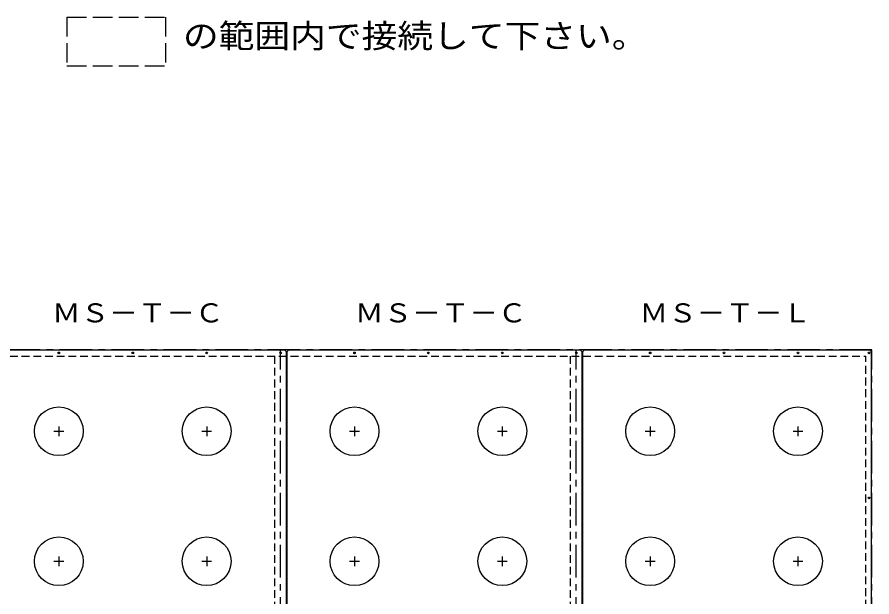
# Model space of a CAD drawing. Units: millimetres, scale not verified. Extents: x -3370 to 4101, y -5708 to 4129.
# Drawn here: x 1370 to 4001, y -4025 to -2241 of the extents above; entities that cross this region are included whole.
import ezdxf
from ezdxf.enums import TextEntityAlignment as Align

# ---------------------------------------------------------------- set-up
doc = ezdxf.new("R2010")
doc.units = ezdxf.units.MM
doc.header["$LTSCALE"] = 20
for name, pattern in [('CHAIN1', [8, 5, -1, 1, -1]), ('DASHED1', [1.8, 1.2, -0.6]), ('DASHED3', [4, 3, -1])]:
    doc.linetypes.add(name, pattern=pattern)
doc.layers.add('0-0', color=7, linetype='Continuous')
doc.styles.add('ＭＳ ゴシック', font='')
doc.styles.get('ＭＳ ゴシック').set_extended_font_data('MS Gothic')

msp = doc.modelspace()

# ---------------------------------------------------------------- linework, layer by layer
at = {"layer": '0-0', "linetype": 'DASHED3'}
for p, q in [((1523.66, -2241.41), (1827.35, -2241.41)), ((1523.66, -2241.41), (1523.66, -2391.41)), ((1827.35, -2241.41), (1827.35, -2391.41)), ((1523.66, -2391.41), (1827.35, -2391.41))]:
    msp.add_line(p, q, dxfattribs=at)
at = {"layer": '0-0', "color": 4, "linetype": 'CHAIN1'}
for p, q in [((4001.47, -3265.45), (-3278.53, -3265.45)), ((2181.47, -5085.45), (2181.47, -3265.45)), ((3091.47, -5085.45), (3091.47, -3265.45)), ((4001.47, -5085.45), (4001.47, -3265.45))]:
    msp.add_line(p, q, dxfattribs=at)
at = {"layer": '0-0'}
for p, q in [((2194.47, -3266.45), (1295.47, -3266.45)), ((2194.47, -3266.45), (2199.47, -3271.45)), ((2199.47, -5079.45), (2199.47, -3271.45)), ((2200.47, -3284.95), (2199.47, -3284.95)), ((2205.47, -3266.45), (2200.47, -3271.45)), ((2200.47, -3271.45), (2200.47, -3284.45)), ((2200.47, -3280.45), (2200.47, -5070.45)), ((3104.47, -3266.45), (2205.47, -3266.45)), ((3104.47, -3266.45), (3109.47, -3271.45)), ((3109.47, -5079.45), (3109.47, -3271.45)), ((3110.47, -3284.95), (3109.47, -3284.95)), ((3115.47, -3266.45), (3110.47, -3271.45)), ((3110.47, -3271.45), (3110.47, -3284.45)), ((3110.47, -3280.45), (3110.47, -5070.45)), ((3995.47, -3266.45), (3115.47, -3266.45)), ((3995.47, -3266.45), (4000.47, -3271.45)), ((4000.47, -5079.45), (4000.47, -3271.45))]:
    msp.add_line(p, q, dxfattribs=at)
at = {"layer": '0-0', "linetype": 'DASHED1'}
for p, q in [((2162.47, -3284.45), (2162.47, -5066.45)), ((3072.47, -3284.45), (3072.47, -5066.45))]:
    msp.add_line(p, q, dxfattribs=at)
at = {"layer": '0-0', "linetype": 'CHAIN1'}
for p, q in [((1483.97, -3515.45), (1513.97, -3515.45)), ((1498.97, -3500.45), (1498.97, -3530.45)), ((1938.97, -3515.45), (1968.97, -3515.45)), ((1953.97, -3500.45), (1953.97, -3530.45)), ((2393.97, -3515.45), (2423.97, -3515.45)), ((2408.97, -3500.45), (2408.97, -3530.45)), ((2848.97, -3515.45), (2878.97, -3515.45)), ((2863.97, -3500.45), (2863.97, -3530.45)), ((3303.97, -3515.45), (3333.97, -3515.45)), ((3318.97, -3500.45), (3318.97, -3530.45)), ((3758.97, -3515.45), (3788.97, -3515.45)), ((3773.97, -3500.45), (3773.97, -3530.45)), ((1483.97, -3915.45), (1513.97, -3915.45)), ((1498.97, -3900.45), (1498.97, -3930.45)), ((1938.97, -3915.45), (1968.97, -3915.45)), ((1953.97, -3900.45), (1953.97, -3930.45)), ((2393.97, -3915.45), (2423.97, -3915.45)), ((2408.97, -3900.45), (2408.97, -3930.45)), ((2848.97, -3915.45), (2878.97, -3915.45)), ((2863.97, -3900.45), (2863.97, -3930.45)), ((3303.97, -3915.45), (3333.97, -3915.45)), ((3318.97, -3900.45), (3318.97, -3930.45)), ((3758.97, -3915.45), (3788.97, -3915.45)), ((3773.97, -3900.45), (3773.97, -3930.45))]:
    msp.add_line(p, q, dxfattribs=at)
at = {"layer": '0-0', "linetype": 'DASHED1'}
for points in [[(-3259.53, -5066.45), (-3259.53, -3284.45), (3982.47, -3284.45)], [(-3259.53, -5066.45), (3982.47, -5066.45), (3982.47, -3284.45)]]:
    msp.add_lwpolyline(points, dxfattribs=at)
at = {"layer": '0-0'}
for centre, radius in [((1498.97, -3274.45), 2.5), ((1726.47, -3274.45), 2.5), ((1953.97, -3274.45), 2.5), ((2181.47, -3274.45), 2.5), ((2408.97, -3274.45), 2.5), ((2636.47, -3274.45), 2.5), ((2863.97, -3274.45), 2.5), ((3091.47, -3274.45), 2.5), ((3318.97, -3274.45), 2.5), ((3546.47, -3274.45), 2.5), ((3773.97, -3274.45), 2.5), ((3992.47, -3274.45), 2.5), ((1498.97, -3515.45), 75), ((1953.97, -3515.45), 75), ((2408.97, -3515.45), 75), ((2863.97, -3515.45), 75), ((3318.97, -3515.45), 75), ((3773.97, -3515.45), 75), ((3992.47, -3720.45), 2.5), ((1498.97, -3915.45), 75), ((1953.97, -3915.45), 75), ((2408.97, -3915.45), 75), ((2863.97, -3915.45), 75), ((3318.97, -3915.45), 75), ((3773.97, -3915.45), 75)]:
    msp.add_circle(centre, radius, dxfattribs=at)

# ---------------------------------------------------------------- texts
at = {"layer": '0-0', "style": 'ＭＳ ゴシック', "width": 1.1}
for s, height, p in [('の範囲内で接続して下さい。', 73.31, (1880.9, -2357.87)), ('ＭＳ－Ｔ－Ｃ', 58.65, (1478.03, -3198.24)), ('ＭＳ－Ｔ－Ｃ', 58.65, (2410.55, -3198.24)), ('ＭＳ－Ｔ－Ｌ', 58.65, (3286.59, -3198.24))]:
    msp.add_text(s, height=height, dxfattribs=at).set_placement(p, align=Align.BOTTOM_LEFT)

doc.saveas('drawing.dxf')
